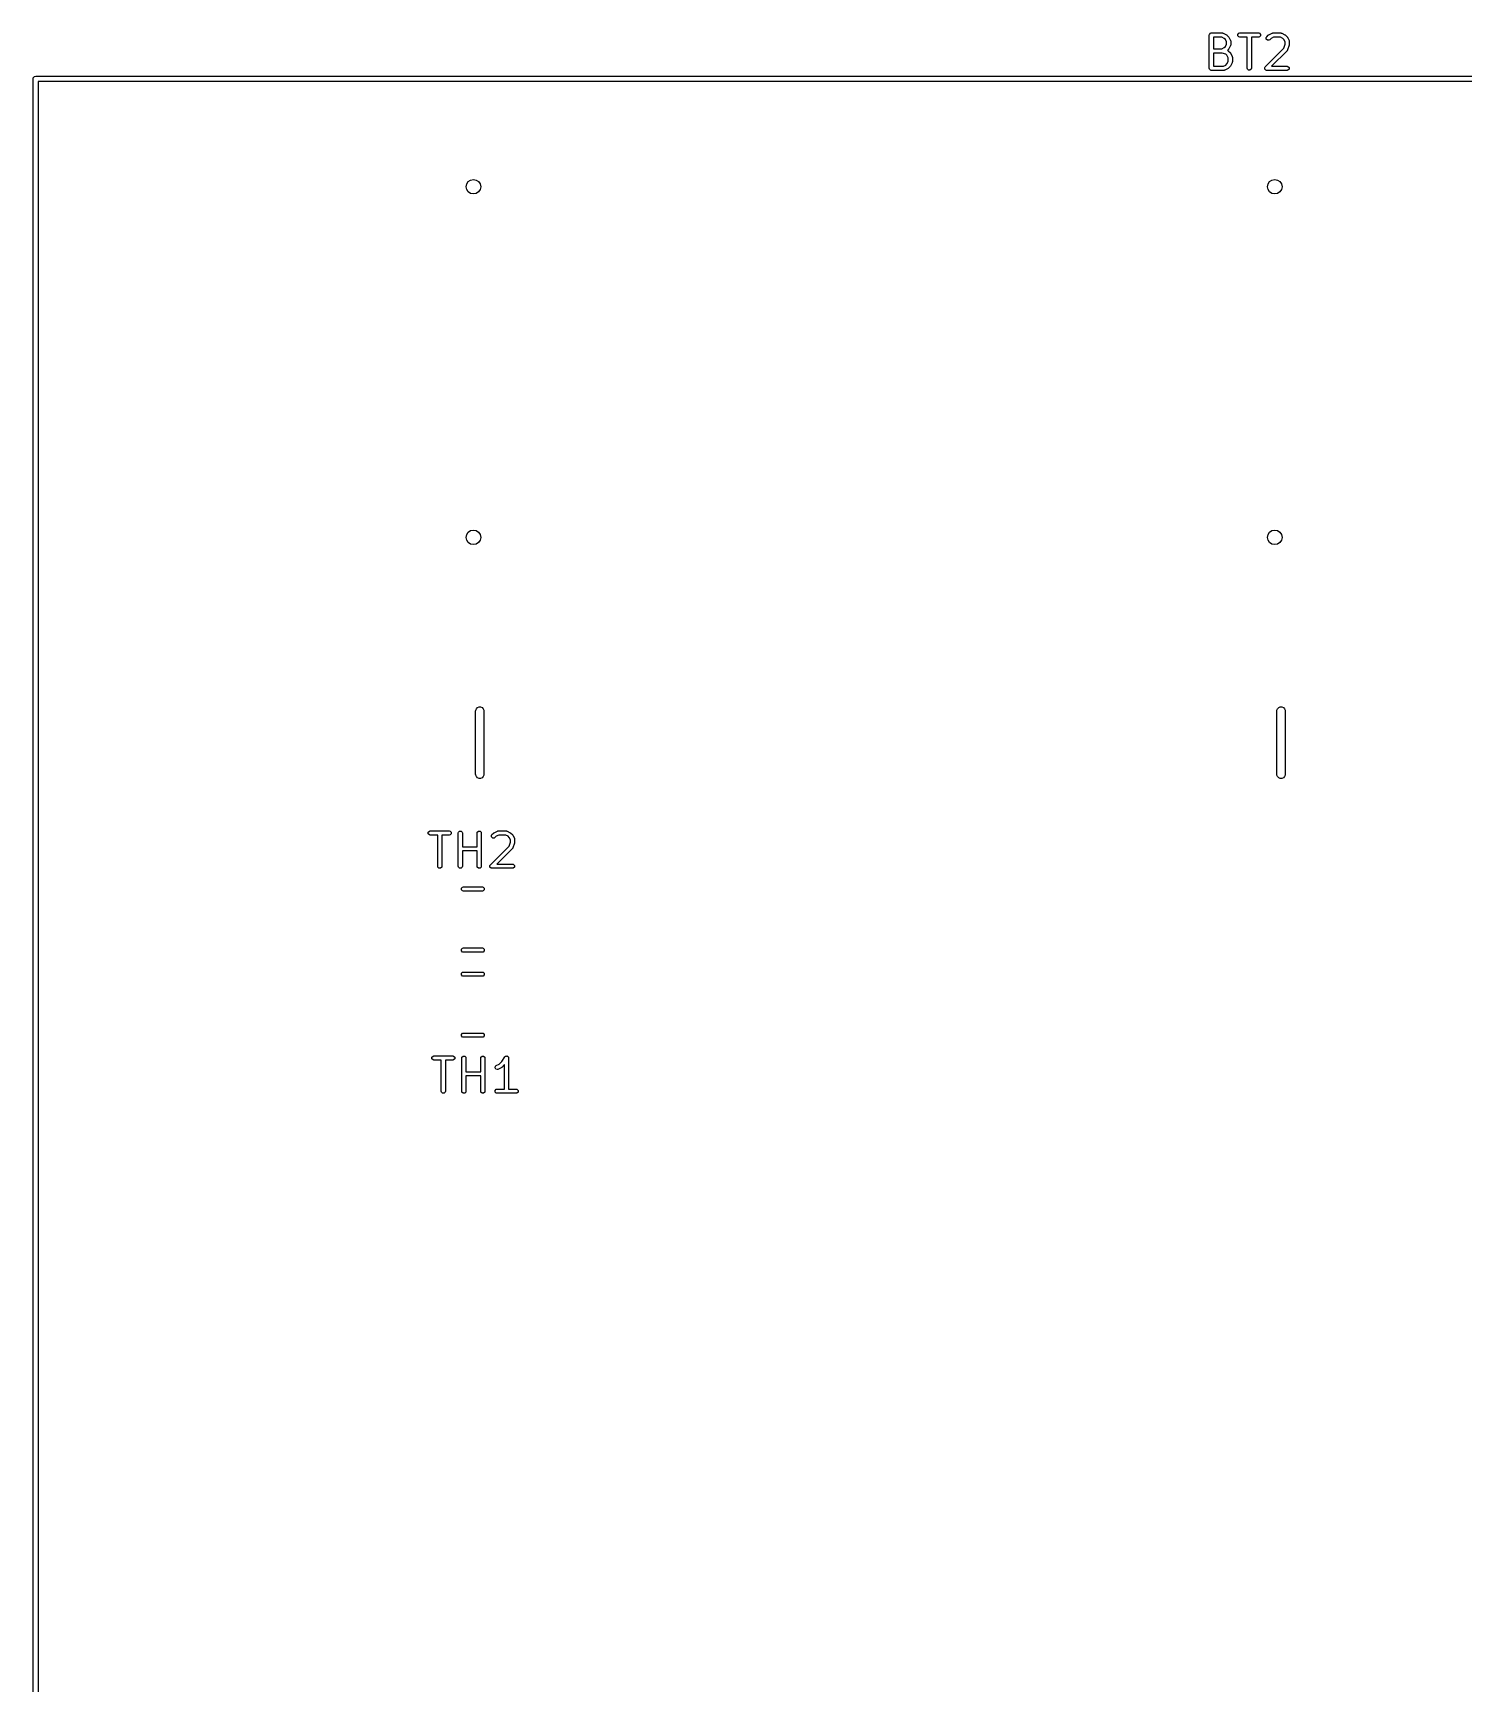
# Model space of a CAD drawing. Header units: inches. Extents: x 0 to 5.35, y 0.16 to 3.26.
# Drawn here: x 2.633 to 3.99, y 1.697 to 3.263 of the extents above; entities that cross this region are included whole.
import ezdxf

# ---------------------------------------------------------------- set-up
doc = ezdxf.new("R2010")
doc.units = ezdxf.units.IN
doc.header["$MEASUREMENT"] = 0
doc.layers.add('BLACK', color=250, linetype='CONTINUOUS')

msp = doc.modelspace()

# ---------------------------------------------------------------- linework, layer by layer
at = {"layer": 'BLACK', "linetype": 'CONTINUOUS'}
for p, q in [((3.7483, 3.261), (3.7485, 3.2617)), ((3.7483, 3.2295), (3.7483, 3.261)), ((3.7485, 3.2617), (3.7495, 3.2628)), ((3.7495, 3.2628), (3.7503, 3.263)), ((3.7503, 3.263), (3.7608, 3.263)), ((3.7603, 3.259), (3.7523, 3.259)), ((3.7523, 3.259), (3.7523, 3.248)), ((3.7626, 3.2579), (3.7603, 3.259)), ((3.7608, 3.263), (3.7609, 3.2629)), ((3.7609, 3.2629), (3.7609, 3.263)), ((3.7609, 3.263), (3.7612, 3.2629)), ((3.7612, 3.2629), (3.7615, 3.2628)), ((3.7615, 3.2628), (3.7616, 3.2628)), ((3.7616, 3.2628), (3.7617, 3.2627)), ((3.7617, 3.2627), (3.7647, 3.2612)), ((3.7637, 3.2568), (3.7626, 3.2579)), ((3.7648, 3.2545), (3.7637, 3.2568)), ((3.7647, 3.2612), (3.7649, 3.2611)), ((3.7649, 3.2611), (3.7652, 3.2609)), ((3.7652, 3.2609), (3.7667, 3.2594)), ((3.7667, 3.2594), (3.7669, 3.2591)), ((3.7669, 3.2591), (3.7671, 3.2589)), ((3.7671, 3.2589), (3.7686, 3.2559)), ((3.7755, 3.2617), (3.7765, 3.2628)), ((3.7755, 3.2602), (3.7755, 3.2617)), ((3.7765, 3.2592), (3.7755, 3.2602)), ((3.7765, 3.2628), (3.7773, 3.263)), ((3.7773, 3.259), (3.7765, 3.2592)), ((3.7773, 3.263), (3.7953, 3.263)), ((3.7843, 3.259), (3.7773, 3.259)), ((3.7843, 3.2295), (3.7843, 3.259)), ((3.7953, 3.259), (3.7883, 3.259)), ((3.7883, 3.259), (3.7883, 3.2295)), ((3.7953, 3.263), (3.796, 3.2628)), ((3.796, 3.2592), (3.7953, 3.259)), ((3.796, 3.2628), (3.7971, 3.2617)), ((3.7971, 3.2602), (3.796, 3.2592)), ((3.7971, 3.2617), (3.7971, 3.2602)), ((3.8025, 3.2587), (3.8029, 3.2594)), ((3.8025, 3.2572), (3.8025, 3.2587)), ((3.8035, 3.2562), (3.8025, 3.2572)), ((3.8029, 3.2594), (3.8044, 3.2609)), ((3.8044, 3.2609), (3.8047, 3.2611)), ((3.8047, 3.2611), (3.8049, 3.2612)), ((3.8049, 3.2612), (3.8079, 3.2627)), ((3.8057, 3.2566), (3.805, 3.2562)), ((3.807, 3.2579), (3.8057, 3.2566)), ((3.8093, 3.259), (3.807, 3.2579)), ((3.8079, 3.2627), (3.808, 3.2628)), ((3.808, 3.2628), (3.8083, 3.2629)), ((3.808, 3.2628), (3.808, 3.2628)), ((3.8083, 3.2629), (3.8087, 3.263)), ((3.8087, 3.263), (3.8087, 3.2629)), ((3.8087, 3.2629), (3.8088, 3.263)), ((3.8088, 3.263), (3.8163, 3.263)), ((3.8158, 3.259), (3.8093, 3.259)), ((3.8181, 3.2579), (3.8158, 3.259)), ((3.8163, 3.263), (3.8164, 3.2629)), ((3.8164, 3.2629), (3.8164, 3.263)), ((3.8164, 3.263), (3.8167, 3.2629)), ((3.8167, 3.2629), (3.817, 3.2628)), ((3.817, 3.2628), (3.8171, 3.2628)), ((3.8171, 3.2628), (3.8172, 3.2627)), ((3.8172, 3.2627), (3.8202, 3.2612)), ((3.8192, 3.2568), (3.8181, 3.2579)), ((3.8203, 3.2545), (3.8192, 3.2568)), ((3.8202, 3.2612), (3.8204, 3.2611)), ((3.8204, 3.2611), (3.8207, 3.2609)), ((3.8207, 3.2609), (3.8222, 3.2594)), ((3.8222, 3.2594), (3.8224, 3.2591)), ((3.8224, 3.2591), (3.8225, 3.2589)), ((3.8225, 3.2589), (3.824, 3.2559)), ((3.7523, 3.248), (3.7603, 3.248)), ((3.7605, 3.244), (3.7523, 3.244)), ((3.7523, 3.244), (3.7523, 3.2315)), ((3.7603, 3.248), (3.7626, 3.2491)), ((3.7642, 3.2428), (3.7605, 3.244)), ((3.7626, 3.2491), (3.7637, 3.2502)), ((3.7637, 3.2502), (3.7648, 3.2525)), ((3.7652, 3.2418), (3.7642, 3.2428)), ((3.7648, 3.2525), (3.7648, 3.2545)), ((3.7663, 3.2395), (3.7652, 3.2418)), ((3.7667, 3.2476), (3.7656, 3.2465)), ((3.7656, 3.2465), (3.7659, 3.2464)), ((3.7659, 3.2464), (3.766, 3.2463)), ((3.766, 3.2463), (3.766, 3.2463)), ((3.766, 3.2463), (3.7663, 3.2461)), ((3.7663, 3.2461), (3.7666, 3.246)), ((3.7666, 3.246), (3.7666, 3.2459)), ((3.7666, 3.2459), (3.7667, 3.2459)), ((3.7669, 3.2479), (3.7667, 3.2476)), ((3.7667, 3.2459), (3.7682, 3.2444)), ((3.7671, 3.2481), (3.7669, 3.2479)), ((3.7686, 3.2511), (3.7671, 3.2481)), ((3.7682, 3.2444), (3.7684, 3.2441)), ((3.7684, 3.2441), (3.7686, 3.2439)), ((3.7686, 3.2559), (3.7686, 3.2558)), ((3.7686, 3.2558), (3.7686, 3.2557)), ((3.7686, 3.2557), (3.7687, 3.2554)), ((3.7687, 3.2515), (3.7686, 3.2512)), ((3.7686, 3.2512), (3.7686, 3.2512)), ((3.7686, 3.2512), (3.7686, 3.2511)), ((3.7686, 3.2439), (3.7701, 3.2409)), ((3.7687, 3.2554), (3.7688, 3.2551)), ((3.7688, 3.2551), (3.7687, 3.2551)), ((3.7687, 3.2551), (3.7688, 3.255)), ((3.7688, 3.252), (3.7687, 3.2519)), ((3.7687, 3.2519), (3.7688, 3.2519)), ((3.7688, 3.2519), (3.7687, 3.2515)), ((3.7688, 3.255), (3.7688, 3.252)), ((3.7701, 3.2409), (3.7701, 3.2408)), ((3.7701, 3.2408), (3.7701, 3.2407)), ((3.7701, 3.2407), (3.7702, 3.2404)), ((3.8014, 3.2309), (3.8191, 3.2486)), ((3.805, 3.2562), (3.8035, 3.2562)), ((3.8222, 3.2461), (3.8075, 3.2315)), ((3.8191, 3.2486), (3.8203, 3.2523)), ((3.8203, 3.2523), (3.8203, 3.2545)), ((3.8223, 3.2462), (3.8222, 3.2462)), ((3.8222, 3.2462), (3.8222, 3.2461)), ((3.8224, 3.2465), (3.8223, 3.2462)), ((3.8226, 3.2467), (3.8224, 3.2465)), ((3.8227, 3.2469), (3.8226, 3.2468)), ((3.8226, 3.2468), (3.8226, 3.2467)), ((3.8242, 3.2514), (3.8227, 3.2469)), ((3.824, 3.2559), (3.8241, 3.2558)), ((3.8241, 3.2558), (3.8241, 3.2557)), ((3.8241, 3.2557), (3.8242, 3.2554)), ((3.8242, 3.2554), (3.8243, 3.2551)), ((3.8243, 3.2551), (3.8242, 3.2551)), ((3.8242, 3.2551), (3.8243, 3.255)), ((3.8243, 3.252), (3.8242, 3.2517)), ((3.8242, 3.2517), (3.8242, 3.2514)), ((3.8243, 3.255), (3.8243, 3.252)), ((3.7485, 3.2287), (3.7483, 3.2295)), ((3.7495, 3.2277), (3.7485, 3.2287)), ((3.7503, 3.2275), (3.7495, 3.2277)), ((3.7623, 3.2275), (3.7503, 3.2275)), ((3.7523, 3.2315), (3.7618, 3.2315)), ((3.7618, 3.2315), (3.7641, 3.2326)), ((3.7624, 3.2275), (3.7623, 3.2275)), ((3.7627, 3.2276), (3.7624, 3.2275)), ((3.7624, 3.2275), (3.7624, 3.2275)), ((3.763, 3.2277), (3.7627, 3.2276)), ((3.7631, 3.2277), (3.763, 3.2277)), ((3.7632, 3.2277), (3.7631, 3.2277)), ((3.7662, 3.2292), (3.7632, 3.2277)), ((3.7641, 3.2326), (3.7652, 3.2337)), ((3.7652, 3.2337), (3.7663, 3.236)), ((3.7664, 3.2294), (3.7662, 3.2292)), ((3.7663, 3.236), (3.7663, 3.2395)), ((3.7667, 3.2296), (3.7664, 3.2294)), ((3.7682, 3.2311), (3.7667, 3.2296)), ((3.7684, 3.2314), (3.7682, 3.2311)), ((3.7686, 3.2316), (3.7684, 3.2314)), ((3.7701, 3.2346), (3.7686, 3.2316)), ((3.7702, 3.235), (3.7701, 3.2347)), ((3.7701, 3.2347), (3.7701, 3.2347)), ((3.7701, 3.2347), (3.7701, 3.2346)), ((3.7702, 3.2404), (3.7703, 3.2401)), ((3.7703, 3.2401), (3.7702, 3.2401)), ((3.7702, 3.2401), (3.7703, 3.24)), ((3.7703, 3.2355), (3.7702, 3.2354)), ((3.7702, 3.2354), (3.7703, 3.2354)), ((3.7703, 3.2354), (3.7702, 3.235)), ((3.7703, 3.24), (3.7703, 3.2355)), ((3.7845, 3.2287), (3.7843, 3.2295)), ((3.7855, 3.2277), (3.7845, 3.2287)), ((3.787, 3.2277), (3.7855, 3.2277)), ((3.7881, 3.2287), (3.787, 3.2277)), ((3.7883, 3.2295), (3.7881, 3.2287)), ((3.801, 3.2302), (3.8014, 3.2309)), ((3.801, 3.2287), (3.801, 3.2302)), ((3.802, 3.2277), (3.801, 3.2287)), ((3.8028, 3.2275), (3.802, 3.2277)), ((3.8223, 3.2275), (3.8028, 3.2275)), ((3.8075, 3.2315), (3.8223, 3.2315)), ((3.8223, 3.2315), (3.823, 3.2313)), ((3.823, 3.2277), (3.8223, 3.2275)), ((3.823, 3.2313), (3.8241, 3.2302)), ((3.8241, 3.2287), (3.823, 3.2277)), ((3.8241, 3.2302), (3.8241, 3.2287)), ((2.633, 3.2195), (2.6332, 3.2205)), ((2.633, 0.1605), (2.633, 3.2195)), ((2.6332, 3.2205), (2.6345, 3.2218)), ((2.6345, 3.2218), (2.6355, 3.222)), ((2.6355, 3.222), (4.9855, 3.222)), ((2.638, 3.217), (2.638, 0.163)), ((4.983, 3.217), (2.638, 3.217)), ((3.0527, 2.62), (3.0528, 2.6208)), ((3.0527, 2.56), (3.0527, 2.62)), ((3.0528, 2.6208), (3.0534, 2.6222)), ((3.0534, 2.6222), (3.0545, 2.6233)), ((3.0545, 2.6233), (3.0559, 2.6239)), ((3.0559, 2.6239), (3.0574, 2.6239)), ((3.0574, 2.6239), (3.0588, 2.6233)), ((3.0588, 2.6233), (3.0599, 2.6222)), ((3.0599, 2.6222), (3.0605, 2.6208)), ((3.0605, 2.6208), (3.0606, 2.62)), ((3.0606, 2.62), (3.0606, 2.56)), ((3.8126, 2.6208), (3.8132, 2.6222)), ((3.8126, 2.62), (3.8126, 2.6208)), ((3.8126, 2.56), (3.8126, 2.62)), ((3.8132, 2.6222), (3.8143, 2.6233)), ((3.8143, 2.6233), (3.8157, 2.6239)), ((3.8157, 2.6239), (3.8173, 2.6239)), ((3.8173, 2.6239), (3.8187, 2.6233)), ((3.8187, 2.6233), (3.8198, 2.6222)), ((3.8198, 2.6222), (3.8204, 2.6208)), ((3.8204, 2.6208), (3.8204, 2.62)), ((3.8204, 2.62), (3.8204, 2.56)), ((3.0528, 2.5592), (3.0527, 2.56)), ((3.0534, 2.5578), (3.0528, 2.5592)), ((3.0545, 2.5567), (3.0534, 2.5578)), ((3.0559, 2.5561), (3.0545, 2.5567)), ((3.0574, 2.5561), (3.0559, 2.5561)), ((3.0588, 2.5567), (3.0574, 2.5561)), ((3.0599, 2.5578), (3.0588, 2.5567)), ((3.0605, 2.5592), (3.0599, 2.5578)), ((3.0606, 2.56), (3.0605, 2.5592)), ((3.8126, 2.5592), (3.8126, 2.56)), ((3.8132, 2.5578), (3.8126, 2.5592)), ((3.8143, 2.5567), (3.8132, 2.5578)), ((3.8157, 2.5561), (3.8143, 2.5567)), ((3.8173, 2.5561), (3.8157, 2.5561)), ((3.8187, 2.5567), (3.8173, 2.5561)), ((3.8198, 2.5578), (3.8187, 2.5567)), ((3.8204, 2.5592), (3.8198, 2.5578)), ((3.8204, 2.56), (3.8204, 2.5592)), ((3.0078, 2.5051), (3.0089, 2.5062)), ((3.0078, 2.5036), (3.0078, 2.5051)), ((3.0089, 2.5062), (3.0096, 2.5063)), ((3.0096, 2.5063), (3.0276, 2.5063)), ((3.0276, 2.5063), (3.0284, 2.5062)), ((3.0284, 2.5062), (3.0295, 2.5051)), ((3.0295, 2.5051), (3.0295, 2.5036)), ((3.0362, 2.5044), (3.0363, 2.5051)), ((3.0363, 2.5051), (3.0374, 2.5062)), ((3.0374, 2.5062), (3.0389, 2.5062)), ((3.0389, 2.5062), (3.04, 2.5051)), ((3.04, 2.5051), (3.0401, 2.5044)), ((3.0542, 2.5044), (3.0543, 2.5051)), ((3.0543, 2.5051), (3.0554, 2.5062)), ((3.0554, 2.5062), (3.0569, 2.5062)), ((3.0569, 2.5062), (3.058, 2.5051)), ((3.058, 2.5051), (3.0581, 2.5044)), ((3.0703, 2.5046), (3.0733, 2.5061)), ((3.0733, 2.5061), (3.0733, 2.5062)), ((3.0733, 2.5062), (3.0734, 2.5062)), ((3.0734, 2.5062), (3.0737, 2.5063)), ((3.0737, 2.5063), (3.074, 2.5063)), ((3.074, 2.5063), (3.074, 2.5063)), ((3.074, 2.5063), (3.0741, 2.5063)), ((3.0741, 2.5063), (3.0816, 2.5063)), ((3.0816, 2.5063), (3.0817, 2.5063)), ((3.0817, 2.5063), (3.0818, 2.5063)), ((3.0818, 2.5063), (3.0821, 2.5063)), ((3.0821, 2.5063), (3.0824, 2.5062)), ((3.0824, 2.5062), (3.0824, 2.5062)), ((3.0824, 2.5062), (3.0825, 2.5061)), ((3.0825, 2.5061), (3.0855, 2.5046)), ((3.0089, 2.5026), (3.0078, 2.5036)), ((3.0096, 2.5024), (3.0089, 2.5026)), ((3.0167, 2.5024), (3.0096, 2.5024)), ((3.0167, 2.4729), (3.0167, 2.5024)), ((3.0276, 2.5024), (3.0206, 2.5024)), ((3.0206, 2.5024), (3.0206, 2.4729)), ((3.0284, 2.5026), (3.0276, 2.5024)), ((3.0295, 2.5036), (3.0284, 2.5026)), ((3.0362, 2.4729), (3.0362, 2.5044)), ((3.0401, 2.5044), (3.0401, 2.4913)), ((3.0401, 2.4913), (3.0542, 2.4913)), ((3.0542, 2.4913), (3.0542, 2.5044)), ((3.0581, 2.5044), (3.0581, 2.4729)), ((3.0667, 2.4743), (3.0844, 2.4919)), ((3.0678, 2.5021), (3.0682, 2.5028)), ((3.0678, 2.5006), (3.0678, 2.5021)), ((3.0689, 2.4996), (3.0678, 2.5006)), ((3.0682, 2.5028), (3.0697, 2.5043)), ((3.0704, 2.4996), (3.0689, 2.4996)), ((3.0697, 2.5043), (3.07, 2.5044)), ((3.07, 2.5044), (3.0703, 2.5046)), ((3.071, 2.5), (3.0704, 2.4996)), ((3.0723, 2.5013), (3.071, 2.5)), ((3.0746, 2.5024), (3.0723, 2.5013)), ((3.0875, 2.4895), (3.0729, 2.4748)), ((3.0812, 2.5024), (3.0746, 2.5024)), ((3.0835, 2.5013), (3.0812, 2.5024)), ((3.0845, 2.5002), (3.0835, 2.5013)), ((3.0844, 2.4919), (3.0857, 2.4957)), ((3.0857, 2.4979), (3.0845, 2.5002)), ((3.0855, 2.5046), (3.0858, 2.5044)), ((3.0857, 2.4957), (3.0857, 2.4979)), ((3.0858, 2.5044), (3.086, 2.5043)), ((3.086, 2.5043), (3.0875, 2.5028)), ((3.0875, 2.5028), (3.0877, 2.5025)), ((3.0876, 2.4896), (3.0875, 2.4895)), ((3.0878, 2.4899), (3.0876, 2.4896)), ((3.0876, 2.4896), (3.0876, 2.4896)), ((3.0877, 2.5025), (3.0879, 2.5023)), ((3.088, 2.4901), (3.0878, 2.4899)), ((3.0879, 2.5023), (3.0894, 2.4993)), ((3.0895, 2.4948), (3.088, 2.4903)), ((3.088, 2.4903), (3.088, 2.4902)), ((3.088, 2.4902), (3.088, 2.4901)), ((3.0894, 2.4993), (3.0894, 2.4992)), ((3.0894, 2.4992), (3.0895, 2.4991)), ((3.0895, 2.4991), (3.0895, 2.4988)), ((3.0895, 2.4988), (3.0896, 2.4985)), ((3.0896, 2.4954), (3.0895, 2.4951)), ((3.0895, 2.4951), (3.0895, 2.4948)), ((3.0896, 2.4985), (3.0896, 2.4985)), ((3.0896, 2.4985), (3.0896, 2.4984)), ((3.0896, 2.4984), (3.0896, 2.4954)), ((3.0542, 2.4874), (3.0401, 2.4874)), ((3.0401, 2.4874), (3.0401, 2.4729)), ((3.0542, 2.4729), (3.0542, 2.4874)), ((3.0663, 2.4736), (3.0667, 2.4743)), ((3.0663, 2.4721), (3.0663, 2.4736)), ((3.0729, 2.4748), (3.0876, 2.4748)), ((3.0876, 2.4748), (3.0884, 2.4747)), ((3.0884, 2.4747), (3.0895, 2.4736)), ((3.0895, 2.4736), (3.0895, 2.4721)), ((3.0168, 2.4721), (3.0167, 2.4729)), ((3.0179, 2.4711), (3.0168, 2.4721)), ((3.0194, 2.4711), (3.0179, 2.4711)), ((3.0205, 2.4721), (3.0194, 2.4711)), ((3.0206, 2.4729), (3.0205, 2.4721)), ((3.0363, 2.4721), (3.0362, 2.4729)), ((3.0374, 2.4711), (3.0363, 2.4721)), ((3.0389, 2.4711), (3.0374, 2.4711)), ((3.04, 2.4721), (3.0389, 2.4711)), ((3.0401, 2.4729), (3.04, 2.4721)), ((3.0543, 2.4721), (3.0542, 2.4729)), ((3.0554, 2.4711), (3.0543, 2.4721)), ((3.0569, 2.4711), (3.0554, 2.4711)), ((3.058, 2.4721), (3.0569, 2.4711)), ((3.0581, 2.4729), (3.058, 2.4721)), ((3.0674, 2.4711), (3.0663, 2.4721)), ((3.0681, 2.4709), (3.0674, 2.4711)), ((3.0876, 2.4709), (3.0681, 2.4709)), ((3.0884, 2.4711), (3.0876, 2.4709)), ((3.0895, 2.4721), (3.0884, 2.4711)), ((3.0394, 2.452), (3.0404, 2.453)), ((3.0394, 2.4505), (3.0394, 2.452)), ((3.0404, 2.4494), (3.0394, 2.4505)), ((3.0404, 2.453), (3.0412, 2.4532)), ((3.0412, 2.4493), (3.0404, 2.4494)), ((3.0412, 2.4532), (3.0591, 2.4532)), ((3.0591, 2.4493), (3.0412, 2.4493)), ((3.0591, 2.4532), (3.0598, 2.453)), ((3.0598, 2.4494), (3.0591, 2.4493)), ((3.0598, 2.453), (3.0609, 2.452)), ((3.0609, 2.4505), (3.0598, 2.4494)), ((3.0609, 2.452), (3.0609, 2.4505)), ((3.0394, 2.3941), (3.0404, 2.3952)), ((3.0394, 2.3926), (3.0394, 2.3941)), ((3.0404, 2.3915), (3.0394, 2.3926)), ((3.0404, 2.3952), (3.0412, 2.3953)), ((3.0412, 2.3914), (3.0404, 2.3915)), ((3.0412, 2.3953), (3.0591, 2.3953)), ((3.0591, 2.3914), (3.0412, 2.3914)), ((3.0591, 2.3953), (3.0598, 2.3952)), ((3.0598, 2.3915), (3.0591, 2.3914)), ((3.0598, 2.3952), (3.0609, 2.3941)), ((3.0609, 2.3926), (3.0598, 2.3915)), ((3.0609, 2.3941), (3.0609, 2.3926)), ((3.0394, 2.3713), (3.0404, 2.3723)), ((3.0394, 2.3698), (3.0394, 2.3713)), ((3.0404, 2.3687), (3.0394, 2.3698)), ((3.0404, 2.3723), (3.0412, 2.3725)), ((3.0412, 2.3685), (3.0404, 2.3687)), ((3.0412, 2.3725), (3.0591, 2.3725)), ((3.0591, 2.3685), (3.0412, 2.3685)), ((3.0591, 2.3725), (3.0598, 2.3723)), ((3.0598, 2.3687), (3.0591, 2.3685)), ((3.0598, 2.3723), (3.0609, 2.3713)), ((3.0609, 2.3698), (3.0598, 2.3687)), ((3.0609, 2.3713), (3.0609, 2.3698)), ((3.0394, 2.3134), (3.0404, 2.3145)), ((3.0394, 2.3119), (3.0394, 2.3134)), ((3.0404, 2.3108), (3.0394, 2.3119)), ((3.0404, 2.3145), (3.0412, 2.3146)), ((3.0412, 2.3107), (3.0404, 2.3108)), ((3.0412, 2.3146), (3.0591, 2.3146)), ((3.0591, 2.3107), (3.0412, 2.3107)), ((3.0591, 2.3146), (3.0598, 2.3145)), ((3.0598, 2.3108), (3.0591, 2.3107)), ((3.0598, 2.3145), (3.0609, 2.3134)), ((3.0609, 2.3119), (3.0598, 2.3108)), ((3.0609, 2.3134), (3.0609, 2.3119)), ((3.0112, 2.2917), (3.0123, 2.2928)), ((3.0112, 2.2902), (3.0112, 2.2917)), ((3.0123, 2.2892), (3.0112, 2.2902)), ((3.0123, 2.2928), (3.013, 2.293)), ((3.013, 2.289), (3.0123, 2.2892)), ((3.013, 2.293), (3.031, 2.293)), ((3.0201, 2.289), (3.013, 2.289)), ((3.0201, 2.2595), (3.0201, 2.289)), ((3.031, 2.289), (3.024, 2.289)), ((3.024, 2.289), (3.024, 2.2595)), ((3.031, 2.293), (3.0318, 2.2928)), ((3.0318, 2.2892), (3.031, 2.289)), ((3.0318, 2.2928), (3.0329, 2.2917)), ((3.0329, 2.2902), (3.0318, 2.2892)), ((3.0329, 2.2917), (3.0329, 2.2902)), ((3.0396, 2.291), (3.0397, 2.2917)), ((3.0396, 2.2595), (3.0396, 2.291)), ((3.0397, 2.2917), (3.0408, 2.2928)), ((3.0408, 2.2928), (3.0423, 2.2928)), ((3.0423, 2.2928), (3.0434, 2.2917)), ((3.0434, 2.2917), (3.0435, 2.291)), ((3.0435, 2.291), (3.0435, 2.278)), ((3.0576, 2.291), (3.0577, 2.2917)), ((3.0576, 2.278), (3.0576, 2.291)), ((3.0577, 2.2917), (3.0588, 2.2928)), ((3.0588, 2.2928), (3.0603, 2.2928)), ((3.0603, 2.2928), (3.0614, 2.2917)), ((3.0614, 2.2917), (3.0615, 2.291)), ((3.0615, 2.291), (3.0615, 2.2595)), ((3.0749, 2.2851), (3.0775, 2.2877)), ((3.0775, 2.2877), (3.0804, 2.2921)), ((3.0804, 2.2921), (3.0809, 2.2926)), ((3.0809, 2.2926), (3.0811, 2.2927)), ((3.0811, 2.2927), (3.0813, 2.2928)), ((3.0813, 2.2928), (3.0819, 2.2928)), ((3.0819, 2.2928), (3.0824, 2.2929)), ((3.0824, 2.2929), (3.0826, 2.2928)), ((3.0826, 2.2928), (3.0828, 2.2928)), ((3.0828, 2.2928), (3.0832, 2.2924)), ((3.0832, 2.2924), (3.0837, 2.2921)), ((3.0837, 2.2921), (3.0837, 2.2919)), ((3.0837, 2.2919), (3.0839, 2.2917)), ((3.0839, 2.2917), (3.084, 2.291)), ((3.084, 2.291), (3.084, 2.2615)), ((3.0435, 2.278), (3.0576, 2.278)), ((3.0576, 2.274), (3.0435, 2.274)), ((3.0435, 2.274), (3.0435, 2.2595)), ((3.0576, 2.2595), (3.0576, 2.274)), ((3.0711, 2.2818), (3.0716, 2.2833)), ((3.0718, 2.2805), (3.0711, 2.2818)), ((3.0716, 2.2833), (3.0722, 2.2838)), ((3.0732, 2.28), (3.0718, 2.2805)), ((3.0722, 2.2838), (3.0749, 2.2851)), ((3.0739, 2.2802), (3.0732, 2.28)), ((3.0769, 2.2817), (3.0739, 2.2802)), ((3.0772, 2.2819), (3.0769, 2.2817)), ((3.0774, 2.2821), (3.0772, 2.2819)), ((3.0801, 2.2847), (3.0774, 2.2821)), ((3.0801, 2.2615), (3.0801, 2.2847)), ((3.0202, 2.2587), (3.0201, 2.2595)), ((3.0213, 2.2577), (3.0202, 2.2587)), ((3.0228, 2.2577), (3.0213, 2.2577)), ((3.0239, 2.2587), (3.0228, 2.2577)), ((3.024, 2.2595), (3.0239, 2.2587)), ((3.0397, 2.2587), (3.0396, 2.2595)), ((3.0408, 2.2577), (3.0397, 2.2587)), ((3.0423, 2.2577), (3.0408, 2.2577)), ((3.0434, 2.2587), (3.0423, 2.2577)), ((3.0435, 2.2595), (3.0434, 2.2587)), ((3.0577, 2.2587), (3.0576, 2.2595)), ((3.0588, 2.2577), (3.0577, 2.2587)), ((3.0603, 2.2577), (3.0588, 2.2577)), ((3.0614, 2.2587), (3.0603, 2.2577)), ((3.0615, 2.2595), (3.0614, 2.2587)), ((3.0712, 2.2602), (3.0723, 2.2613)), ((3.0712, 2.2587), (3.0712, 2.2602)), ((3.0723, 2.2577), (3.0712, 2.2587)), ((3.0723, 2.2613), (3.073, 2.2615)), ((3.073, 2.2575), (3.0723, 2.2577)), ((3.073, 2.2615), (3.0801, 2.2615)), ((3.091, 2.2575), (3.073, 2.2575)), ((3.084, 2.2615), (3.091, 2.2615)), ((3.091, 2.2615), (3.0918, 2.2613)), ((3.0918, 2.2577), (3.091, 2.2575)), ((3.0918, 2.2613), (3.0929, 2.2602)), ((3.0929, 2.2587), (3.0918, 2.2577)), ((3.0929, 2.2602), (3.0929, 2.2587))]:
    msp.add_line(p, q, dxfattribs=at)
at = {"layer": 'BLACK'}
for centre in [(3.0506, 3.1172), (3.0506, 3.1172), (3.8105, 3.1172), (3.8105, 3.1172), (3.0506, 2.7847), (3.0506, 2.7847), (3.8105, 2.7847), (3.8105, 2.7847)]:
    msp.add_circle(centre, 0.00689, dxfattribs=at)

doc.saveas('drawing.dxf')
